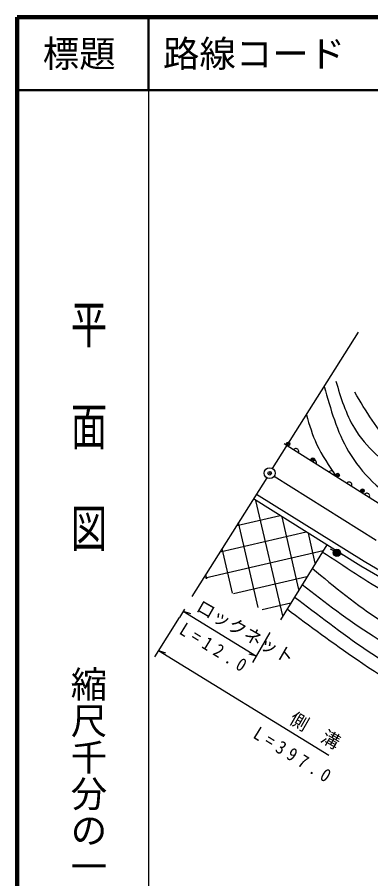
# Model space of a CAD drawing. Units: millimetres, scale not verified. Extents: x 40000 to 680000, y 20000 to 380000.
# Drawn here: x 40000 to 88519, y 261812 to 380000 of the extents above; entities that cross this region are included whole.
import ezdxf
from ezdxf.enums import TextEntityAlignment as Align

# ---------------------------------------------------------------- set-up
doc = ezdxf.new("R2010")
doc.units = ezdxf.units.MM
doc.header["$LTSCALE"] = 1000
doc.header["$PDMODE"] = 32
doc.header["$PDSIZE"] = 500
for name, color, linetype, lineweight in [('M-BGD', 7, 'Continuous', 25), ('M-TTL', 2, 'Continuous', 140), ('M-TTL-BAND', 7, 'Continuous', 25), ('M-TTL-LINE', 7, 'Continuous', 50)]:
    doc.layers.add(name, color=color, linetype=linetype, lineweight=lineweight)
doc.layers.add('M-OTRS', color=6, linetype='Continuous')
doc.layers.add('M-TTL-TXT', color=7, linetype='Continuous')
doc.styles.add('@ＭＳ ゴシック', font='')
doc.styles.add('ＭＳ ゴシック', font='')
doc.styles.get('@ＭＳ ゴシック').set_extended_font_data('@MS Gothic')
doc.styles.get('ＭＳ ゴシック').set_extended_font_data('MS Gothic')

msp = doc.modelspace()

# ---------------------------------------------------------------- hatches: boundary and pattern name
at = {"layer": 'M-BGD'}
h = msp.add_hatch(dxfattribs=at)
h.set_pattern_fill('USER', color=256, style=0, pattern_type=2)
h.set_pattern_definition([(193.0385, (164966, 221367), (676.816, -2922.656), []), (283.0385, (164966, 221367), (2922.656, 676.816), [])])
h.paths.add_polyline_path([(72420, 313913), (82471, 307642), (76108, 297346), (65651, 303175)])

# ---------------------------------------------------------------- linework, layer by layer
for p, q in [((75044, 318085), (86820, 336776)), ((76620, 321525), (77043, 321258)), ((77043, 321258), (91656, 312052)), ((77043, 321258), (91656, 312052)), ((74245, 316816), (63984, 300529)), ((75279, 317051), (89257, 308245)), ((82471, 307642), (76108, 297346)), ((83446, 306781), (83012, 307029)), ((84354, 306375), (84829, 306217)), ((62970, 298805), (62285, 297641)), ((62792, 298503), (72835, 292355)), ((62792, 298503), (63791, 298220)), ((62242, 297668), (58839, 292267)), ((72328, 291493), (74731, 295578)), ((59372, 293114), (82741, 278755)), ((59372, 293114), (60371, 292829)), ((72835, 292355), (71836, 292638))]:
    msp.add_line(p, q, dxfattribs=at)
for points in [[(78600, 320278), (78624, 320376), (78626, 320469), (78601, 320580), (78559, 320663), (78494, 320741), (78386, 320809), (78288, 320833), (78195, 320835), (78084, 320810), (78001, 320768), (77923, 320704)], [(81035, 318743), (81059, 318842), (81061, 318935), (81036, 319045), (80994, 319129), (80930, 319207), (80821, 319275), (80723, 319299), (80630, 319301), (80520, 319276), (80436, 319234), (80358, 319170)], [(83470, 317209), (83494, 317307), (83496, 317401), (83471, 317511), (83429, 317594), (83365, 317672), (83257, 317741), (83159, 317765), (83065, 317767), (82955, 317742), (82872, 317700), (82793, 317635)], [(85906, 315675), (85930, 315773), (85932, 315866), (85907, 315977), (85865, 316060), (85800, 316138), (85692, 316206), (85594, 316230), (85501, 316232), (85390, 316207), (85307, 316165), (85229, 316101)], [(72843, 314592), (87591, 305390), (93268, 302066), (100513, 298801), (107042, 296771), (114722, 295343), (122724, 295024), (129487, 295919), (169867, 301438), (185569, 303026), (195378, 303623), (203738, 303902), (213604, 303782), (223158, 303305), (231717, 302309), (240174, 300637), (247412, 298883), (300725, 283327)], [(88341, 314140), (88365, 314239), (88367, 314332), (88342, 314442), (88300, 314526), (88236, 314604), (88128, 314672), (88029, 314696), (87936, 314698), (87826, 314673), (87742, 314631), (87664, 314567)], [(300525, 282552), (247206, 298110), (240002, 299856), (231593, 301518), (223092, 302507), (213579, 302982), (203746, 303101), (195415, 302824), (185634, 302228), (169962, 300644), (129593, 295126), (122760, 294222), (114632, 294546), (106849, 295993), (100229, 298052), (92900, 301354), (87177, 304706), (72420, 313913)]]:
    msp.add_lwpolyline(points, dxfattribs=at)
for centre, radius in [((77177, 321470), 250), ((77177, 321470), 150), ((77177, 321470), 50), ((80578, 319327), 250), ((80578, 319327), 150), ((80578, 319327), 50), ((74645, 317451), 750), ((74645, 317451), 30), ((83978, 317184), 250), ((83978, 317184), 150), ((83978, 317184), 50), ((87379, 315042), 250), ((87379, 315042), 150), ((87379, 315042), 50), ((83880, 306533), 500), ((83880, 306533), 440), ((83880, 306533), 380), ((83880, 306533), 320), ((83880, 306533), 260), ((83880, 306533), 200), ((83880, 306533), 140), ((83880, 306533), 80), ((83880, 306533), 20)]:
    msp.add_circle(centre, radius, dxfattribs=at)
for points, knots in [([(83720, 330089), (84404, 327837), (85089, 325585), (86268, 323629), (87834, 321031), (90271, 318954), (92847, 317168), (95779, 315135), (98891, 313480), (102212, 312427), (105371, 311439), (108645, 310906), (111932, 310767), (116207, 310564), (120421, 310854), (124734, 310767), (126755, 310745), (128792, 310629), (130661, 309997), (132186, 309481), (133599, 308621), (135047, 307863), (136526, 307089), (138041, 306420), (139557, 305751)], [0, 0, 0, 0, 1, 1, 1, 2, 2, 2, 3, 3, 3, 4, 4, 4, 5, 5, 5, 6, 6, 6, 7, 7, 7, 8, 8, 8, 8]), ([(82142, 329350), (83000, 326251), (83859, 323151), (85462, 320432), (87242, 317412), (89940, 314861), (93003, 313030), (96473, 310957), (100413, 309807), (104385, 309330), (106490, 309077), (108576, 308986), (110669, 308980), (114845, 308975), (118960, 309112), (123168, 309050), (124703, 309028), (126250, 308979), (127707, 308631), (130210, 308035), (132449, 306558), (134688, 305081)], [0, 0, 0, 0, 1, 1, 1, 2, 2, 2, 3, 3, 3, 4, 4, 4, 5, 5, 5, 6, 6, 6, 7, 7, 7, 7]), ([(144322, 306406), (142017, 307115), (139711, 307825), (137502, 308811), (135483, 309712), (133544, 310845), (131456, 311478), (129269, 312142), (126918, 312259), (124581, 312308), (120209, 312450), (115906, 312390), (111576, 312842), (108489, 313163), (105442, 313838), (102449, 314857), (98383, 316241), (94415, 318261), (91484, 321258), (89423, 323366), (87875, 325957), (86328, 328548)], [0, 0, 0, 0, 1, 1, 1, 2, 2, 2, 3, 3, 3, 4, 4, 4, 5, 5, 5, 6, 6, 6, 7, 7, 7, 7]), ([(79681, 325444), (80092, 324080), (80502, 322715), (81093, 321436), (81814, 319874), (82803, 318440), (83792, 317006)], [0, 0, 0, 0, 1, 1, 1, 2, 2, 2, 2]), ([(81868, 306666), (84888, 304686), (87908, 302706), (90991, 300810), (95462, 298060), (100067, 295486), (104920, 293520), (107095, 292638), (109320, 291879), (111545, 291120)], [0, 0, 0, 0, 1, 1, 1, 2, 2, 2, 3, 3, 3, 3]), ([(80478, 304417), (83530, 301870), (86583, 299322), (89931, 297218), (90941, 296584), (91977, 295990), (93036, 295433)], [0, 0, 0, 0, 1, 1, 1, 2, 2, 2, 2]), ([(79089, 302169), (82258, 299733), (85427, 297298), (88826, 295137), (93286, 292300), (98142, 289935), (103228, 288735), (107072, 287829), (111048, 287587), (115023, 287076), (120044, 286415), (125044, 285222), (129959, 285772), (132688, 286128), (135377, 287022), (138134, 287372), (142186, 287847), (146399, 287090), (150344, 287669), (156207, 288529), (161475, 292343), (167172, 294485), (169776, 295464), (172470, 296093), (175163, 296723)], [0, 0, 0, 0, 1, 1, 1, 2, 2, 2, 3, 3, 3, 4, 4, 4, 5, 5, 5, 6, 6, 6, 7, 7, 7, 8, 8, 8, 8]), ([(140975, 284705), (139243, 284663), (137512, 284621), (135781, 284468), (133086, 284230), (130392, 283724), (127721, 283697), (122185, 283642), (116746, 285645), (111125, 286187), (107709, 286507), (104235, 286316), (100931, 286957), (96261, 287863), (91932, 290430), (87891, 293181), (84464, 295514), (81244, 297979), (78023, 300445)], [0, 0, 0, 0, 1, 1, 1, 2, 2, 2, 3, 3, 3, 4, 4, 4, 5, 5, 5, 6, 6, 6, 6]), ([(77025, 298830), (80173, 296489), (83322, 294148), (86634, 291877), (90847, 288988), (95325, 286210), (100207, 285298), (103786, 284629), (107582, 284961), (111231, 284468), (113542, 284155), (115795, 283512), (118047, 282868)], [0, 0, 0, 0, 1, 1, 1, 2, 2, 2, 3, 3, 3, 4, 4, 4, 4])]:
    msp.add_open_spline(points, degree=3, knots=knots, dxfattribs=at)
at = {"layer": 'M-OTRS'}
msp.add_point((74645, 317451), dxfattribs=at)
at = {"layer": 'M-TTL'}
for p, q in [((40000, 380000), (40000, 20000)), ((680000, 380000), (40000, 380000))]:
    msp.add_line(p, q, dxfattribs=at)
at = {"layer": 'M-TTL-BAND'}
msp.add_line((58000, 370000), (58000, 20000), dxfattribs=at)
at = {"layer": 'M-TTL-LINE'}
for p, q in [((58000, 380000), (58000, 370000)), ((40000, 370000), (680000, 370000))]:
    msp.add_line(p, q, dxfattribs=at)

# ---------------------------------------------------------------- texts
at = {"layer": 'M-BGD', "style": 'ＭＳ ゴシック'}
for s, p in [('ロックネット', (64097, 298154)), ('側\u3000溝', (76902, 282770))]:
    msp.add_text(s, height=1833, rotation=330.1, dxfattribs=at).set_placement(p, align=Align.BOTTOM_LEFT)
at = {"layer": 'M-BGD', "char_height": 1833, "attachment_point": 7, "rotation": 328.2, "style": 'ＭＳ ゴシック'}
for s, insert in [('\\T1.62;\\W0.9;L=12.0', (62071, 295483)), ('\\T1.6;\\W0.9;L=397.0', (72204, 281204))]:
    msp.add_mtext(s, dxfattribs=dict(at, insert=insert))
at = {"layer": 'M-TTL-BAND', "style": '@ＭＳ ゴシック', "width": 1.4}
msp.add_text('平  面  図', height=3666, rotation=270, dxfattribs=at).set_placement((49777, 306475), align=Align.MIDDLE_RIGHT)
at = {"layer": 'M-TTL-BAND', "style": '@ＭＳ ゴシック'}
msp.add_text('縮尺千分の一', height=3666, rotation=270, dxfattribs=at).set_placement((49777, 261030), align=Align.MIDDLE_RIGHT)
at = {"layer": 'M-TTL-TXT', "style": 'ＭＳ ゴシック'}
msp.add_text('標題', height=3666, dxfattribs=at).set_placement((48500, 375000), align=Align.MIDDLE_CENTER)
msp.add_text('路線コード', height=3666, dxfattribs=at).set_placement((60000, 375000), align=Align.MIDDLE_LEFT)

doc.saveas('drawing.dxf')
